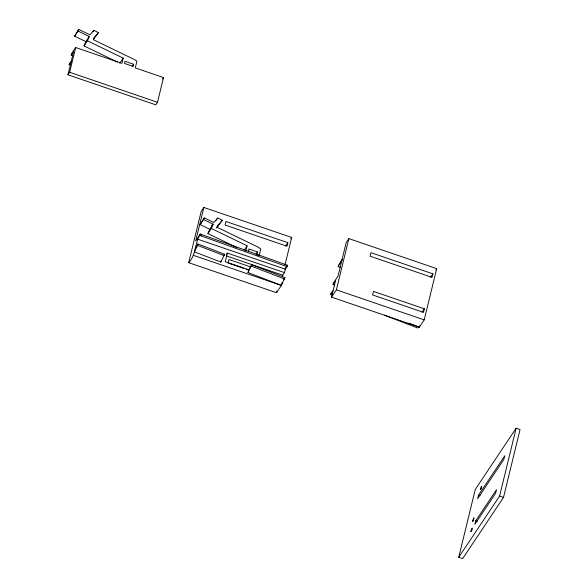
<?xml version="1.0" encoding="UTF-8"?>
<svg xmlns="http://www.w3.org/2000/svg" width="588" height="588" viewBox="0 0 588 588"><rect width="100%" height="100%" fill="white"/><g stroke="black" fill="none" stroke-linecap="round" stroke-linejoin="round"><path stroke-width="0.88" d="M72.383 55.529L71.207 55.132L71.552 53.714L75.683 47.525L121.951 63.342L123.223 58.131L87.458 40.822L84.047 45.923L117.379 62.049M74.58 36.155L77.983 31.054L89.273 36.515L85.87 41.616L74.58 36.155L78.689 29.4L89.971 34.861L93.83 30.341L98.475 32.597L94.381 37.213L93.338 39.683L134.836 59.763L136.908 61.225L135.284 67.907L163.515 77.557L157.488 102.283L155.783 104.833L67.951 74.801L73.64 51.487L71.207 55.132M67.951 74.801L69.656 72.258L75.683 47.525M133.623 64.276L133.101 66.393L124.48 63.445L124.994 61.321L133.623 64.276L132.16 66.459M282.071 282.593L281.38 285.423L248.026 272.538L248.856 269.767L251.701 264.74L284.915 277.565L281.38 285.423L276.522 292.706L188.689 262.674L201.177 211.452L203.852 207.446L291.685 237.471L285.011 264.857M203.852 207.446L195.672 241.006L200.287 234.083L201.464 234.487L201.125 235.898L287.047 266.621L287.392 265.21L200.287 234.083C194.687 242.851 196.311 254.795 188.689 262.674M197.539 245.372L197.884 243.961L224.44 254.207L224.028 255.596L220.765 262.013L194.415 251.84L197.539 245.372L224.028 255.596M287.047 266.621L285.342 269.172L284.504 272.634L227.343 253.09L225.241 261.689L248.856 269.767M228.078 263.056L228.938 259.521L250.503 266.893M245.828 250.995L247.1 245.784L211.335 228.475L207.924 233.576L237.192 247.732M248.356 251.098L248.871 248.974L257.5 251.929L256.809 254.751L259.161 255.559L260.785 248.878L258.713 247.416L217.215 227.335L218.258 224.866L222.352 220.25L217.707 217.994L213.848 222.514L204.242 217.861L200.133 224.616L209.747 229.269L213.15 224.168L203.536 219.522L200.133 224.616M287.863 242.675L287.003 246.21L225.05 225.028L225.91 221.492L287.863 242.675L285.636 246.012M276.522 292.706L276.948 290.942M282.38 276.904L282.799 275.184L284.504 272.634M332.352 295.051L330.64 294.39L330.985 292.978L333.073 290.751M334.227 284.915L333.051 284.511L333.389 283.1L338.012 276.184L346.192 242.616L348.868 238.61L436.7 268.642L424.213 319.872L419.347 327.156L417.678 327.994L384.39 315.139M419.692 325.737L419.347 327.156L331.514 297.124L335.476 280.873L333.051 284.511M331.514 297.124L336.38 289.84L348.868 238.61M424.36 308.818L423.492 312.353L372.608 294.956L373.468 291.42L424.36 308.818L422.096 312.199M432.886 273.846L432.018 277.374L370.072 256.192L370.932 252.664L432.886 273.846L430.651 277.183M458.736 557.262L475.273 489.429L516.124 428.24L520.049 429.578L503.512 497.411L462.66 558.6L458.736 557.262L499.594 496.074L516.124 428.24M478.522 495.111L477.662 498.639L503.923 459.301L504.783 455.774L478.522 495.111L480.087 495.64M475.721 520.828L474.861 524.364L495.655 493.222L496.515 489.686L475.721 520.828L477.287 521.365M69.443 63.695L69.024 65.084L70.538 64.188L69.443 63.695L71.229 61.365M220.765 262.013L221.176 260.624M248.026 272.538L251.701 264.74M77.983 31.054L78.689 29.4M84.047 45.923L85.87 41.616M87.458 40.822L89.273 36.515M203.536 219.522L204.242 217.861M207.924 233.576L209.747 229.269M211.335 228.475L213.15 224.168M338.1 266.349L342.201 259.595L338.1 266.349L340.503 267.511M195.106 249.018L197.884 243.961M223.624 255.648L224.44 254.207M283.703 279.719L284.915 277.565M92.853 31.803L93.83 30.341M98.475 32.597L93.316 39.675M119.82 63.225L123.223 58.131M162.545 79.013L163.515 77.557M211.415 226.159L212.393 224.697M215.759 220.912L217.707 217.994M216.803 227.049L218.258 224.866M222.352 220.25L216.612 227.99M226.49 254.361L227.343 253.09M244.182 250.15L247.1 245.784M256.037 254.112L257.5 251.929M290.788 238.809L291.685 237.471M284.959 268.848L287.392 265.21M435.811 269.98L436.7 268.642M330.64 294.39L332.382 293.574M69.656 72.258L157.488 102.283M199.942 235.501L201.125 235.898M197.517 239.14L285.342 269.172M336.38 289.84L424.213 319.872M226.505 255.934L282.799 275.184M228.938 263.351L243.601 268.363M246.188 269.253L248.775 270.135M193.555 255.39L281.38 285.423M499.594 496.074L503.512 497.411M409.086 323.187L419.347 327.156M251.289 266.121L284.57 278.984M480.293 489.598C482.153 488.915 482.285 482.307 480.293 489.598M470.848 531.427C472.282 532.008 473.149 523.68 470.848 531.427M472.576 521.122C473.347 523.173 475.295 512.508 472.576 521.122"/></g></svg>
